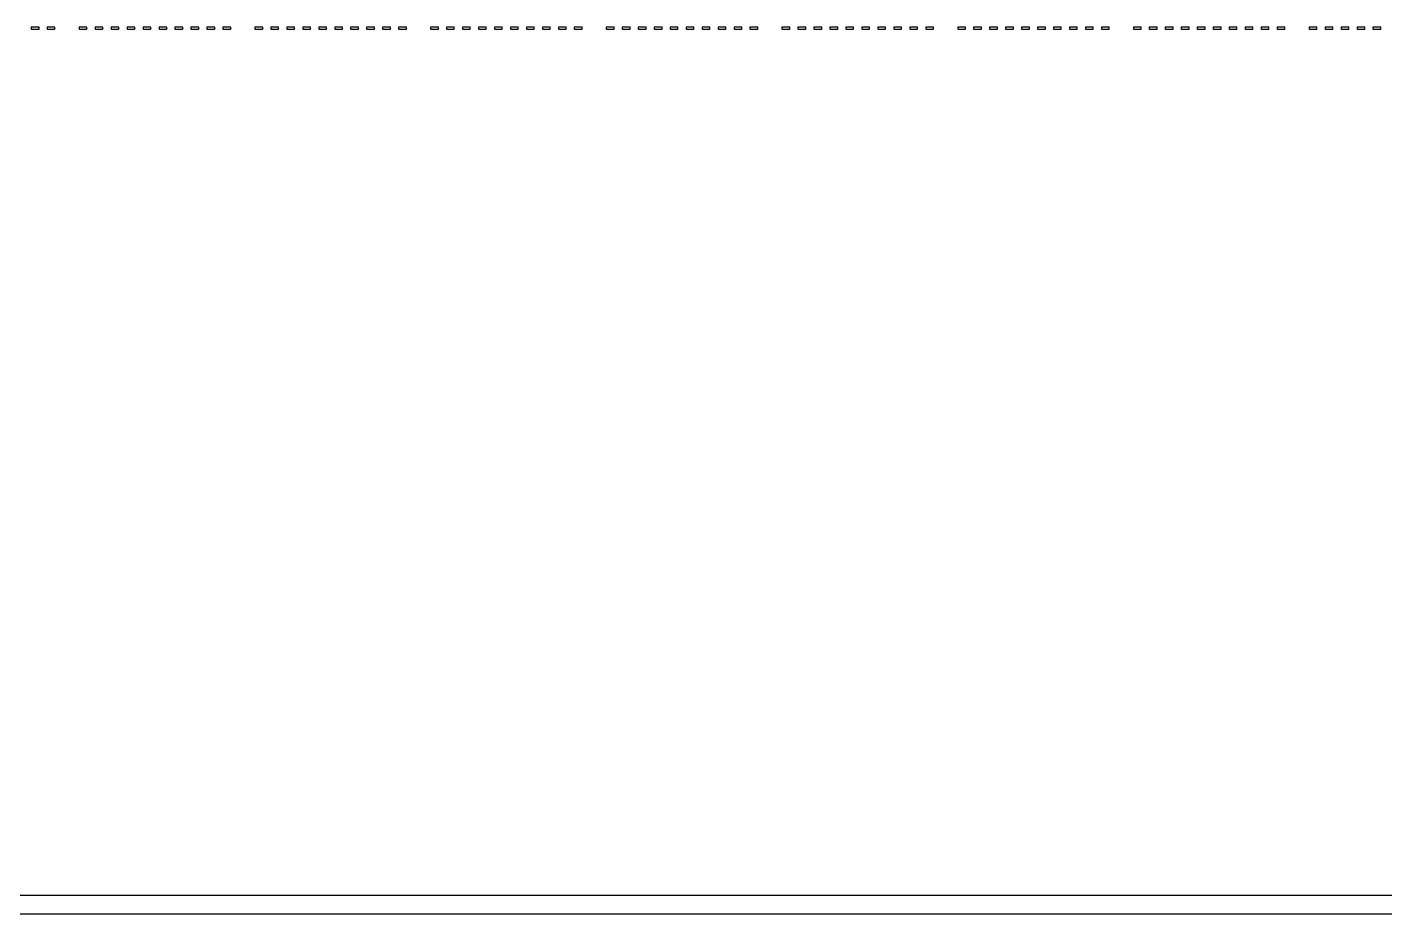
# Model space of a CAD drawing. Extents: x -50899 to 50899, y -48295 to 50898.
# Drawn here: x -13909 to 0, y -48295 to -39205 of the extents above; entities that cross this region are included whole.
import ezdxf

# ---------------------------------------------------------------- set-up
doc = ezdxf.new("R2010")
doc.units = 0

# ---------------------------------------------------------------- blocks, each defined once
blk = doc.blocks.new('Q8')
for points in [[(1333, -100), (1413, -100), (1413, -80), (1333, -80), (1333, -100)], [(1496, -100), (1576, -100), (1576, -80), (1496, -80), (1496, -100)]]:
    blk.add_lwpolyline(points)
blk = doc.blocks.new('Q9')
for points in [[(24, -100), (104, -100), (104, -80), (24, -80), (24, -100)], [(187, -100), (267, -100), (267, -80), (187, -80), (187, -100)], [(351, -100), (431, -100), (431, -80), (351, -80), (351, -100)], [(515, -100), (595, -100), (595, -80), (515, -80), (515, -100)], [(678, -100), (758, -100), (758, -80), (678, -80), (678, -100)], [(842, -100), (922, -100), (922, -80), (842, -80), (842, -100)], [(1005, -100), (1085, -100), (1085, -80), (1005, -80), (1005, -100)], [(1169, -100), (1249, -100), (1249, -80), (1169, -80), (1169, -100)], [(1333, -100), (1413, -100), (1413, -80), (1333, -80), (1333, -100)], [(1496, -100), (1576, -100), (1576, -80), (1496, -80), (1496, -100)]]:
    blk.add_lwpolyline(points)
blk = doc.blocks.new('Q10')
for points in [[(24, -100), (104, -100), (104, -80), (24, -80), (24, -100)], [(187, -100), (267, -100), (267, -80), (187, -80), (187, -100)], [(351, -100), (431, -100), (431, -80), (351, -80), (351, -100)], [(515, -100), (595, -100), (595, -80), (515, -80), (515, -100)], [(678, -100), (758, -100), (758, -80), (678, -80), (678, -100)], [(842, -100), (922, -100), (922, -80), (842, -80), (842, -100)], [(1005, -100), (1085, -100), (1085, -80), (1005, -80), (1005, -100)], [(1169, -100), (1249, -100), (1249, -80), (1169, -80), (1169, -100)], [(1333, -100), (1413, -100), (1413, -80), (1333, -80), (1333, -100)], [(1496, -100), (1576, -100), (1576, -80), (1496, -80), (1496, -100)]]:
    blk.add_lwpolyline(points)
blk = doc.blocks.new('Q11')
for points in [[(24, -100), (104, -100), (104, -80), (24, -80), (24, -100)], [(187, -100), (267, -100), (267, -80), (187, -80), (187, -100)], [(351, -100), (431, -100), (431, -80), (351, -80), (351, -100)], [(515, -100), (595, -100), (595, -80), (515, -80), (515, -100)], [(678, -100), (758, -100), (758, -80), (678, -80), (678, -100)], [(842, -100), (922, -100), (922, -80), (842, -80), (842, -100)], [(1005, -100), (1085, -100), (1085, -80), (1005, -80), (1005, -100)], [(1169, -100), (1249, -100), (1249, -80), (1169, -80), (1169, -100)], [(1333, -100), (1413, -100), (1413, -80), (1333, -80), (1333, -100)], [(1496, -100), (1576, -100), (1576, -80), (1496, -80), (1496, -100)]]:
    blk.add_lwpolyline(points)
blk = doc.blocks.new('Q12')
for points in [[(24, -100), (104, -100), (104, -80), (24, -80), (24, -100)], [(187, -100), (267, -100), (267, -80), (187, -80), (187, -100)], [(351, -100), (431, -100), (431, -80), (351, -80), (351, -100)], [(515, -100), (595, -100), (595, -80), (515, -80), (515, -100)], [(678, -100), (758, -100), (758, -80), (678, -80), (678, -100)], [(842, -100), (922, -100), (922, -80), (842, -80), (842, -100)], [(1005, -100), (1085, -100), (1085, -80), (1005, -80), (1005, -100)], [(1169, -100), (1249, -100), (1249, -80), (1169, -80), (1169, -100)], [(1333, -100), (1413, -100), (1413, -80), (1333, -80), (1333, -100)], [(1496, -100), (1576, -100), (1576, -80), (1496, -80), (1496, -100)]]:
    blk.add_lwpolyline(points)
blk = doc.blocks.new('Q13')
for points in [[(24, -100), (104, -100), (104, -80), (24, -80), (24, -100)], [(187, -100), (267, -100), (267, -80), (187, -80), (187, -100)], [(351, -100), (431, -100), (431, -80), (351, -80), (351, -100)], [(515, -100), (595, -100), (595, -80), (515, -80), (515, -100)], [(678, -100), (758, -100), (758, -80), (678, -80), (678, -100)], [(842, -100), (922, -100), (922, -80), (842, -80), (842, -100)], [(1005, -100), (1085, -100), (1085, -80), (1005, -80), (1005, -100)], [(1169, -100), (1249, -100), (1249, -80), (1169, -80), (1169, -100)], [(1333, -100), (1413, -100), (1413, -80), (1333, -80), (1333, -100)], [(1496, -100), (1576, -100), (1576, -80), (1496, -80), (1496, -100)]]:
    blk.add_lwpolyline(points)
blk = doc.blocks.new('Q14')
for points in [[(24, -100), (104, -100), (104, -80), (24, -80), (24, -100)], [(187, -100), (267, -100), (267, -80), (187, -80), (187, -100)], [(351, -100), (431, -100), (431, -80), (351, -80), (351, -100)], [(515, -100), (595, -100), (595, -80), (515, -80), (515, -100)], [(678, -100), (758, -100), (758, -80), (678, -80), (678, -100)], [(842, -100), (922, -100), (922, -80), (842, -80), (842, -100)], [(1005, -100), (1085, -100), (1085, -80), (1005, -80), (1005, -100)], [(1169, -100), (1249, -100), (1249, -80), (1169, -80), (1169, -100)], [(1333, -100), (1413, -100), (1413, -80), (1333, -80), (1333, -100)], [(1496, -100), (1576, -100), (1576, -80), (1496, -80), (1496, -100)]]:
    blk.add_lwpolyline(points)
blk = doc.blocks.new('Q15')
for points in [[(24, -100), (104, -100), (104, -80), (24, -80), (24, -100)], [(187, -100), (267, -100), (267, -80), (187, -80), (187, -100)], [(351, -100), (431, -100), (431, -80), (351, -80), (351, -100)], [(515, -100), (595, -100), (595, -80), (515, -80), (515, -100)], [(678, -100), (758, -100), (758, -80), (678, -80), (678, -100)], [(842, -100), (922, -100), (922, -80), (842, -80), (842, -100)], [(1005, -100), (1085, -100), (1085, -80), (1005, -80), (1005, -100)], [(1169, -100), (1249, -100), (1249, -80), (1169, -80), (1169, -100)], [(1333, -100), (1413, -100), (1413, -80), (1333, -80), (1333, -100)], [(1496, -100), (1576, -100), (1576, -80), (1496, -80), (1496, -100)]]:
    blk.add_lwpolyline(points)
blk = doc.blocks.new('Q16')
for points in [[(24, -100), (104, -100), (104, -80), (24, -80), (24, -100)], [(187, -100), (267, -100), (267, -80), (187, -80), (187, -100)], [(351, -100), (431, -100), (431, -80), (351, -80), (351, -100)], [(515, -100), (595, -100), (595, -80), (515, -80), (515, -100)], [(678, -100), (758, -100), (758, -80), (678, -80), (678, -100)]]:
    blk.add_lwpolyline(points)

msp = doc.modelspace()

# ---------------------------------------------------------------- linework, layer by layer
for points in [[(16012, -48105), (-16012, -48105), (-16766, -47848), (-17516, -47578), (-18261, -47297), (-19002, -47004), (-19738, -46700), (-20469, -46384), (-21195, -46057), (-21916, -45718), (-22632, -45368), (-23342, -45007), (-24046, -44635), (-24745, -44252), (-25437, -43857), (-26123, -43452), (-26802, -43036), (-27475, -42610), (-28141, -42173), (-28800, -41726)], [(-28914, -41890), (-28252, -42340), (-27583, -42778), (-26908, -43206), (-26226, -43624), (-25537, -44030), (-24842, -44426), (-24141, -44811), (-23434, -45185), (-22721, -45547), (-22003, -45899), (-21279, -46239), (-20550, -46567), (-19816, -46884), (-19077, -47190), (-18333, -47484), (-17585, -47766), (-16832, -48036), (-16075, -48295), (16075, -48295)]]:
    msp.add_lwpolyline(points)

# ---------------------------------------------------------------- block references
for name, p in [('Q8', (-15200, -39125)), ('Q9', (-13400, -39125)), ('Q10', (-11600, -39125)), ('Q11', (-9800, -39125)), ('Q12', (-8000, -39125)), ('Q13', (-6200, -39125)), ('Q14', (-4400, -39125)), ('Q15', (-2600, -39125)), ('Q16', (-800, -39125))]:
    msp.add_blockref(name, p)

doc.saveas('drawing.dxf')
